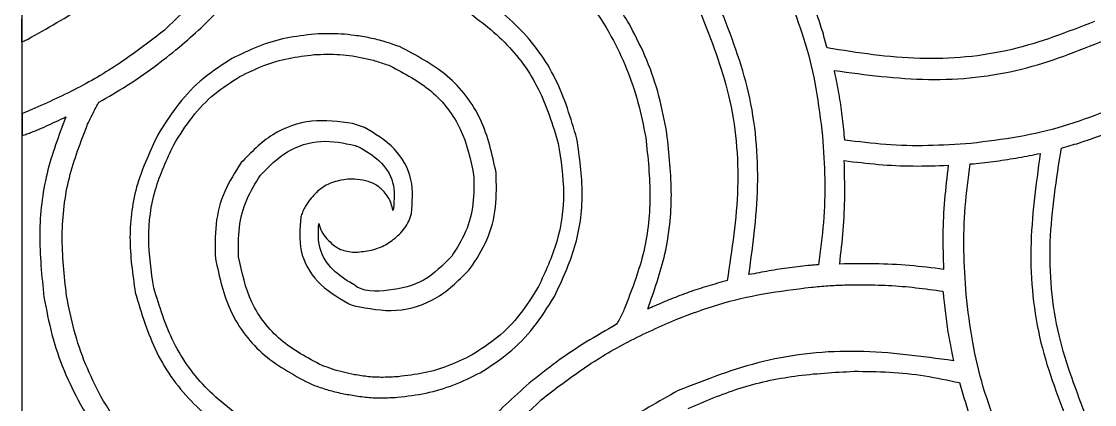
# Model space of a CAD drawing. Extents: x 0 to 371, y 0 to 260.
# Drawn here: x 0 to 42.89, y 122.5 to 137.79 of the extents above; entities that cross this region are included whole.
import ezdxf

# ---------------------------------------------------------------- set-up
doc = ezdxf.new("R2010")
doc.units = 0
doc.layers.add('Layer_1', color=7, linetype='CONTINUOUS')

msp = doc.modelspace()

# ---------------------------------------------------------------- linework, layer by layer
at = {"layer": 'Layer_1', "color": 7}
for points in [[(0.02646, 259.95312), (370.443122, 259.95312), (370.443122, 0.661457), (0.02646, 0.661457)], [(40.719478, 132.529585)], [(32.887914, 132.238647)], [(33.55609, 127.285978)], [(33.268253, 123.829858)]]:
    msp.add_lwpolyline(points, close=True, dxfattribs=at)
for points in [[(0, 137.900833), (0, 136.974792)], [(0.026355, 134.117085), (0.026355, 133.24427)], [(13.705623, 133.561563), (13.229167, 133.72021)], [(37.914998, 132.106355), (38.047289, 132.106355)], [(13.308748, 131.498123), (13.044165, 131.498123)], [(13.229167, 128.587706), (13.44104, 128.587706)]]:
    msp.add_lwpolyline(points, dxfattribs=at)
for points, knots in [([(12.091252, 147.664061), (11.60922, 146.303561), (10.676093, 143.669871), (8.540562, 140.150896), (6.638346, 138.333514), (5.714896, 137.451248)], [0, 0, 0, 0, 4.325799, 8.373986, 12.193383, 12.193383, 12.193383, 12.193383]), ([(13.229167, 143.536665), (14.077896, 143.431331), (15.767251, 143.221668), (18.166521, 142.336709), (20.110385, 141.182169), (21.596152, 139.894189), (22.697696, 138.617826), (23.561149, 137.278919), (24.208637, 135.918362), (24.67389, 134.568615), (24.857875, 133.634516), (24.950415, 133.164688)], [0, 0, 0, 0, 2.558738, 5.093047, 7.606855, 9.301103, 10.970521, 12.648398, 14.06427, 15.482513, 16.917727, 16.917727, 16.917727, 16.917727]), ([(0.238228, 137.080728), (1.02577, 137.519708), (2.589075, 138.391102), (4.660909, 140.089335), (5.790516, 141.439224), (6.35, 142.107811)], [0, 0, 0, 0, 2.701851, 5.363294, 7.97507, 7.97507, 7.97507, 7.97507]), ([(24.341666, 137.609895), (24.030328, 138.122453), (23.408767, 139.145734), (22.215219, 140.507969), (21.28853, 141.272986), (20.822501, 141.65771)], [0, 0, 0, 0, 1.796894, 3.587356, 5.398686, 5.398686, 5.398686, 5.398686]), ([(6.29729, 136.762919), (6.594755, 137.019778), (7.195501, 137.538516), (8.033062, 138.399498), (8.550442, 139.018269), (8.810832, 139.329686)], [0, 0, 0, 0, 1.178672, 2.380383, 3.597987, 3.597987, 3.597987, 3.597987]), ([(22.198645, 133.111978), (21.956576, 133.929096), (21.474236, 135.55726), (19.93422, 137.673935), (18.539508, 138.667667), (17.83302, 139.17104)], [0, 0, 0, 0, 2.544261, 5.069616, 7.661989, 7.661989, 7.661989, 7.661989]), ([(29.077811, 127.68802), (29.244269, 128.939816), (29.575975, 131.434313), (29.177622, 135.173335), (28.274454, 137.451288), (27.83396, 138.562292)], [0, 0, 0, 0, 3.781902, 7.536326, 11.11076, 11.11076, 11.11076, 11.11076]), ([(30.744377, 138.588647), (30.950145, 138.03421), (31.369639, 136.903894), (31.788337, 135.100345), (31.938097, 133.854302), (32.014583, 133.217915)], [0, 0, 0, 0, 1.772931, 3.614432, 5.536675, 5.536675, 5.536675, 5.536675]), ([(32.199585, 136.736563), (32.134345, 136.981685), (32.003784, 137.472231), (31.758509, 138.197883), (31.559349, 138.669148), (31.459061, 138.906456)], [0, 0, 0, 0, 0.760862, 1.522661, 2.295369, 2.295369, 2.295369, 2.295369]), ([(17.4625, 138.456355), (18.104229, 137.992684), (19.37164, 137.076936), (20.777836, 135.149524), (21.230692, 133.668538), (21.457605, 132.92646)], [0, 0, 0, 0, 2.366487, 4.673792, 6.990994, 6.990994, 6.990994, 6.990994]), ([(27.146146, 138.139061), (27.568931, 137.053406), (28.440798, 134.814564), (28.77566, 131.132415), (28.395374, 128.680561), (28.20448, 127.449792)], [0, 0, 0, 0, 3.483767, 7.18423, 10.91404, 10.91404, 10.91404, 10.91404]), ([(42.888855, 137.794897), (41.799251, 137.372211), (39.557781, 136.502688), (35.876465, 136.164886), (33.42844, 136.545502), (32.199585, 136.736563)], [0, 0, 0, 0, 3.494909, 7.189522, 10.913489, 10.913489, 10.913489, 10.913489]), ([(5.714896, 137.451248), (5.164048, 137.025801), (4.058031, 136.17157), (2.239374, 135.085819), (0.94444, 134.512402), (0.290938, 134.223022)], [0, 0, 0, 0, 2.086959, 4.190287, 6.333192, 6.333192, 6.333192, 6.333192]), ([(11.721248, 137.292085), (11.337386, 137.248362), (10.571245, 137.161097), (9.455729, 136.824003), (8.762192, 136.484036), (8.413957, 136.313333)], [0, 0, 0, 0, 1.157449, 2.310129, 3.4726, 3.4726, 3.4726, 3.4726]), ([(13.308748, 137.239375), (13.132597, 137.260657), (12.781175, 137.303116), (12.250204, 137.312922), (11.897573, 137.299031), (11.721248, 137.292085)], [0, 0, 0, 0, 0.531999, 1.061341, 1.590741, 1.590741, 1.590741, 1.590741]), ([(25.796875, 133.323335), (25.701762, 133.821738), (25.512001, 134.816118), (25.029994, 136.260835), (24.571045, 137.160334), (24.341666, 137.609895)], [0, 0, 0, 0, 1.521336, 3.035266, 4.547924, 4.547924, 4.547924, 4.547924]), ([(0, 136.974792), (0.026709, 136.985377), (0.080893, 137.006853), (0.157335, 137.048666), (0.21152, 137.070142), (0.238228, 137.080728)], [0, 0, 0, 0, 0.086119, 0.174712, 0.260831, 0.260831, 0.260831, 0.260831]), ([(15.107605, 136.78979), (14.91782, 136.85705), (14.533061, 136.99341), (13.931319, 137.145555), (13.517751, 137.207879), (13.308748, 137.239375)], [0, 0, 0, 0, 0.603874, 1.224263, 1.858107, 1.858107, 1.858107, 1.858107]), ([(32.491039, 135.836877), (33.741892, 135.668881), (36.229942, 135.334724), (39.953857, 135.712258), (42.213618, 136.615371), (43.312085, 137.054373)], [0, 0, 0, 0, 3.780506, 7.519738, 11.056676, 11.056676, 11.056676, 11.056676]), ([(3.095418, 134.567186), (3.470898, 134.785768), (4.220513, 135.222147), (5.291634, 135.954439), (5.963172, 136.49431), (6.29729, 136.762919)], [0, 0, 0, 0, 1.303173, 2.601681, 3.887479, 3.887479, 3.887479, 3.887479]), ([(8.73125, 135.599165), (9.044186, 135.75235), (9.666851, 136.057152), (10.66803, 136.350495), (11.352416, 136.431503), (11.694377, 136.47198)], [0, 0, 0, 0, 1.044084, 2.077469, 3.109449, 3.109449, 3.109449, 3.109449]), ([(11.694377, 136.47198), (11.868101, 136.478932), (12.21163, 136.49268), (12.725134, 136.483302), (13.061501, 136.44057), (13.229167, 136.41927)], [0, 0, 0, 0, 0.521618, 1.031467, 1.538184, 1.538184, 1.538184, 1.538184]), ([(13.229167, 136.41927), (13.403096, 136.389453), (13.747821, 136.330357), (14.252442, 136.198102), (14.576225, 136.080715), (14.737085, 136.022395)], [0, 0, 0, 0, 0.529261, 1.048989, 1.562136, 1.562136, 1.562136, 1.562136]), ([(18.970418, 131.762706), (18.813975, 132.48695), (18.502804, 133.9275), (17.099707, 135.758984), (15.778244, 136.44277), (15.107605, 136.78979)], [0, 0, 0, 0, 2.205182, 4.386198, 6.633616, 6.633616, 6.633616, 6.633616]), ([(8.413957, 136.313333), (8.025575, 136.064538), (7.234956, 135.558073), (6.230766, 134.514919), (5.713755, 133.690637), (5.450313, 133.270625)], [0, 0, 0, 0, 1.380479, 2.810202, 4.295597, 4.295597, 4.295597, 4.295597]), ([(14.737085, 136.022395), (15.313211, 135.71942), (16.450211, 135.121491), (17.672976, 133.55112), (17.938308, 132.306646), (18.071248, 131.683125)], [0, 0, 0, 0, 1.939421, 3.827497, 5.723386, 5.723386, 5.723386, 5.723386]), ([(6.085417, 132.87375), (6.320793, 133.25158), (6.782074, 133.992033), (7.678269, 134.927641), (8.385075, 135.378397), (8.73125, 135.599165)], [0, 0, 0, 0, 1.333712, 2.613745, 3.842465, 3.842465, 3.842465, 3.842465]), ([(32.887914, 133.270625), (32.857945, 133.56127), (32.798247, 134.140218), (32.667446, 134.996971), (32.549454, 135.558753), (32.491039, 135.836877)], [0, 0, 0, 0, 0.876497, 1.745927, 2.598393, 2.598393, 2.598393, 2.598393]), ([(2.645833, 133.693855), (2.691808, 133.791243), (2.784511, 133.987614), (2.937532, 134.277236), (3.042644, 134.470269), (3.095418, 134.567186)], [0, 0, 0, 0, 0.323045, 0.65138, 0.982455, 0.982455, 0.982455, 0.982455]), ([(0.290938, 134.223022), (0.262066, 134.21222), (0.201927, 134.18972), (0.115366, 134.150387), (0.055227, 134.127887), (0.026355, 134.117085)], [0, 0, 0, 0, 0.092457, 0.192584, 0.28504, 0.28504, 0.28504, 0.28504]), ([(0.608748, 133.455627), (0.739169, 133.510142), (0.999805, 133.619085), (1.38493, 133.801826), (1.642517, 133.92343), (1.772502, 133.984794)], [0, 0, 0, 0, 0.424005, 0.847344, 1.278585, 1.278585, 1.278585, 1.278585]), ([(1.772502, 133.984794), (1.491335, 133.24045), (0.923189, 131.736373), (0.641468, 129.275296), (0.812466, 127.628372), (0.899687, 126.788333)], [0, 0, 0, 0, 2.380763, 4.810745, 7.340574, 7.340574, 7.340574, 7.340574]), ([(13.229167, 133.72021), (12.685506, 133.793107), (11.592227, 133.939699), (9.953538, 133.370246), (9.176077, 132.565474), (8.78396, 132.159581)], [0, 0, 0, 0, 1.631156, 3.280192, 4.958216, 4.958216, 4.958216, 4.958216]), ([(43.312085, 134.196667), (42.757648, 133.990899), (41.627332, 133.571404), (39.823783, 133.152706), (38.57774, 133.002946), (37.941353, 132.92646)], [0, 0, 0, 0, 1.772931, 3.614432, 5.536675, 5.536675, 5.536675, 5.536675]), ([(41.565938, 132.741458), (41.799654, 132.806173), (42.262738, 132.9344), (42.940295, 133.170972), (43.517692, 133.391394), (44.000043, 133.59361), (44.38759, 133.771263), (44.641527, 133.896442), (44.767293, 133.958438)], [0, 0, 0, 0, 0.727343, 1.441154, 2.15188, 2.581299, 3.009977, 3.430616, 3.430616, 3.430616, 3.430616]), ([(0.026355, 133.24427), (0.090597, 133.26391), (0.222077, 133.304106), (0.416079, 133.375581), (0.544875, 133.42909), (0.608748, 133.455627)], [0, 0, 0, 0, 0.201501, 0.412402, 0.619897, 0.619897, 0.619897, 0.619897]), ([(1.799373, 126.841044), (1.712102, 127.645431), (1.541377, 129.219032), (1.815908, 131.566482), (2.371641, 132.991009), (2.645833, 133.693855)], [0, 0, 0, 0, 2.423407, 4.740849, 6.997814, 6.997814, 6.997814, 6.997814]), ([(15.584062, 130.12198), (15.624207, 130.579984), (15.705481, 131.507213), (14.966599, 132.820973), (14.134358, 133.309761), (13.705623, 133.561563)], [0, 0, 0, 0, 1.356337, 2.745907, 4.222353, 4.222353, 4.222353, 4.222353]), ([(5.450313, 133.270625), (5.146552, 132.626705), (4.535284, 131.330927), (4.233818, 129.146123), (4.444164, 127.703491), (4.550627, 126.973335)], [0, 0, 0, 0, 2.127754, 4.281735, 6.489169, 6.489169, 6.489169, 6.489169]), ([(9.551355, 131.65677), (9.887753, 131.999147), (10.555105, 132.678358), (11.965168, 133.130511), (12.881912, 132.941053), (13.335103, 132.847395)], [0, 0, 0, 0, 1.427192, 2.831279, 4.203983, 4.203983, 4.203983, 4.203983]), ([(21.298958, 126.814688), (21.60272, 127.458609), (22.213987, 128.754386), (22.515454, 130.93919), (22.305107, 132.381822), (22.198645, 133.111978)], [0, 0, 0, 0, 2.127754, 4.281735, 6.489169, 6.489169, 6.489169, 6.489169]), ([(24.950415, 133.164688), (25.037571, 132.366521), (25.208469, 130.801468), (24.932486, 128.463142), (24.37758, 127.041224), (24.103438, 126.338748)], [0, 0, 0, 0, 2.404717, 4.715186, 6.971166, 6.971166, 6.971166, 6.971166]), ([(25.02948, 126.311877), (25.287677, 127.039358), (25.810395, 128.512134), (26.059957, 130.905579), (25.88568, 132.507208), (25.796875, 133.323335)], [0, 0, 0, 0, 2.310336, 4.677247, 7.136435, 7.136435, 7.136435, 7.136435]), ([(32.014583, 133.217915), (32.053357, 132.643371), (32.130741, 131.496712), (32.079154, 129.777835), (31.930064, 128.6471), (31.855936, 128.084895)], [0, 0, 0, 0, 1.726973, 3.446647, 5.14719, 5.14719, 5.14719, 5.14719]), ([(32.914269, 133.058752), (32.907196, 133.082768), (32.893789, 133.128289), (32.887796, 133.199908), (32.887874, 133.246443), (32.887914, 133.270625)], [0, 0, 0, 0, 0.074913, 0.141994, 0.21457, 0.21457, 0.21457, 0.21457]), ([(37.941353, 132.92646), (37.370083, 132.887648), (36.237886, 132.810727), (34.55509, 132.855385), (33.455695, 132.991646), (32.914269, 133.058752)], [0, 0, 0, 0, 1.717209, 3.403332, 5.039459, 5.039459, 5.039459, 5.039459]), ([(5.291667, 127.158853), (5.190457, 127.819172), (4.990305, 129.12502), (5.262215, 131.107553), (5.811834, 132.286772), (6.085417, 132.87375)], [0, 0, 0, 0, 1.997914, 3.95108, 5.886882, 5.886882, 5.886882, 5.886882]), ([(13.335103, 132.847395), (13.346233, 132.840122), (13.370901, 132.824001), (13.418493, 132.814843), (13.450333, 132.801382), (13.467395, 132.794169)], [0, 0, 0, 0, 0.039542, 0.087642, 0.143182, 0.143182, 0.143182, 0.143182]), ([(13.467395, 132.794169), (13.758675, 132.628941), (14.345906, 132.295838), (14.953015, 131.386489), (14.897453, 130.687209), (14.869377, 130.333853)], [0, 0, 0, 0, 1.000364, 2.016766, 3.055005, 3.055005, 3.055005, 3.055005]), ([(21.457605, 132.92646), (21.558814, 132.266141), (21.758966, 130.960294), (21.487056, 128.977761), (20.937437, 127.798541), (20.663855, 127.211563)], [0, 0, 0, 0, 1.997914, 3.95108, 5.886882, 5.886882, 5.886882, 5.886882]), ([(38.047289, 132.106355), (38.352892, 132.143293), (38.957469, 132.216366), (39.849682, 132.352414), (40.432143, 132.471057), (40.719478, 132.529585)], [0, 0, 0, 0, 0.92348, 1.826927, 2.706521, 2.706521, 2.706521, 2.706521]), ([(40.719478, 132.529585), (40.54438, 131.267463), (40.195662, 128.75386), (40.569356, 124.985767), (41.471288, 122.692154), (41.910103, 121.576248)], [0, 0, 0, 0, 3.81644, 7.600698, 11.186376, 11.186376, 11.186376, 11.186376]), ([(42.597916, 121.919897), (42.16989, 123.022584), (41.288582, 125.293021), (40.968389, 129.023116), (41.366373, 131.499637), (41.565938, 132.741458)], [0, 0, 0, 0, 3.536436, 7.28153, 11.048228, 11.048228, 11.048228, 11.048228]), ([(8.78396, 132.159581), (8.541955, 131.785822), (8.055124, 131.033944), (7.713546, 129.696172), (7.739395, 128.785025), (7.752498, 128.323123)], [0, 0, 0, 0, 1.329544, 2.674592, 4.057536, 4.057536, 4.057536, 4.057536]), ([(32.702396, 128.11125), (32.755446, 128.563457), (32.861992, 129.471678), (32.919395, 130.850779), (32.898449, 131.774196), (32.887914, 132.238647)], [0, 0, 0, 0, 1.365589, 2.742677, 4.136221, 4.136221, 4.136221, 4.136221]), ([(32.887914, 132.238647), (33.342371, 132.184032), (34.25692, 132.074126), (35.645007, 132.005701), (36.574942, 132.037623), (37.041666, 132.053645)], [0, 0, 0, 0, 1.372992, 2.763011, 4.163579, 4.163579, 4.163579, 4.163579]), ([(37.755835, 126.89427), (37.717092, 127.477613), (37.639769, 128.641859), (37.691694, 130.386967), (37.840838, 131.535343), (37.914998, 132.106355)], [0, 0, 0, 0, 1.75331, 3.499289, 5.226055, 5.226055, 5.226055, 5.226055]), ([(18.071248, 131.683125), (18.080676, 131.29122), (18.099268, 130.518438), (17.810174, 129.38512), (17.401124, 128.74603), (17.197916, 128.428544)], [0, 0, 0, 0, 1.173339, 2.313662, 3.43938, 3.43938, 3.43938, 3.43938]), ([(17.938956, 127.926248), (18.180961, 128.300008), (18.667792, 129.051885), (19.00937, 130.389657), (18.983522, 131.300804), (18.970418, 131.762706)], [0, 0, 0, 0, 1.329544, 2.674592, 4.057536, 4.057536, 4.057536, 4.057536]), ([(37.041666, 132.053645), (36.987119, 131.595218), (36.878043, 130.678505), (36.808566, 129.290346), (36.840592, 128.364192), (36.856664, 127.899377)], [0, 0, 0, 0, 1.384816, 2.769211, 4.164034, 4.164034, 4.164034, 4.164034]), ([(8.67854, 128.402188), (8.670743, 128.794355), (8.65536, 129.568092), (8.953934, 130.696098), (9.353503, 131.338618), (9.551355, 131.65677)], [0, 0, 0, 0, 1.173483, 2.315256, 3.435152, 3.435152, 3.435152, 3.435152]), ([(13.044165, 131.498123), (12.824435, 131.462669), (12.39422, 131.393253), (11.817635, 131.056938), (11.559219, 130.715978), (11.429793, 130.54521)], [0, 0, 0, 0, 0.664336, 1.300724, 1.939261, 1.939261, 1.939261, 1.939261]), ([(14.499373, 130.995311), (14.392261, 131.096148), (14.177674, 131.29816), (13.751562, 131.450952), (13.457456, 131.482282), (13.308748, 131.498123)], [0, 0, 0, 0, 0.437287, 0.876048, 1.324793, 1.324793, 1.324793, 1.324793]), ([(14.843021, 130.254272), (14.822394, 130.346647), (14.782151, 130.526869), (14.667619, 130.780755), (14.555687, 130.923498), (14.499373, 130.995311)], [0, 0, 0, 0, 0.283586, 0.553275, 0.82633, 0.82633, 0.82633, 0.82633]), ([(11.429793, 130.54521), (11.394203, 130.487975), (11.321274, 130.370693), (11.230729, 130.185187), (11.186728, 130.053897), (11.16521, 129.989688)], [0, 0, 0, 0, 0.202151, 0.414237, 0.617239, 0.617239, 0.617239, 0.617239]), ([(11.16521, 129.989688), (11.125103, 129.531675), (11.043904, 128.604387), (11.783095, 127.290712), (12.6154, 126.801912), (13.044165, 126.550105)], [0, 0, 0, 0, 1.356338, 2.746027, 4.222582, 4.222582, 4.222582, 4.222582]), ([(14.869377, 130.333853), (14.867638, 130.32482), (14.86403, 130.306075), (14.848368, 130.28205), (14.84476, 130.263305), (14.843021, 130.254272)], [0, 0, 0, 0, 0.027378, 0.056812, 0.08419, 0.08419, 0.08419, 0.08419]), ([(15.107605, 129.301875), (15.181162, 129.382072), (15.325673, 129.539626), (15.490384, 129.817879), (15.55269, 130.02014), (15.584062, 130.12198)], [0, 0, 0, 0, 0.326004, 0.640468, 0.959374, 0.959374, 0.959374, 0.959374]), ([(13.229167, 127.3175), (12.955114, 127.488732), (12.401215, 127.834818), (11.830814, 128.712698), (11.863481, 129.386536), (11.879895, 129.725105)], [0, 0, 0, 0, 0.966042, 1.952507, 2.948683, 2.948683, 2.948683, 2.948683]), ([(11.879895, 129.725105), (11.916688, 129.613977), (11.990303, 129.391637), (12.201674, 129.107931), (12.375443, 128.954747), (12.461771, 128.878645)], [0, 0, 0, 0, 0.349322, 0.698905, 1.04404, 1.04404, 1.04404, 1.04404]), ([(13.44104, 128.587706), (13.645496, 128.610861), (14.055881, 128.657339), (14.640942, 128.892867), (14.952467, 129.165904), (15.107605, 129.301875)], [0, 0, 0, 0, 0.616138, 1.236716, 1.852341, 1.852341, 1.852341, 1.852341]), ([(12.461771, 128.878645), (12.535537, 128.823869), (12.683017, 128.714354), (12.950028, 128.623638), (13.134912, 128.599839), (13.229167, 128.587706)], [0, 0, 0, 0, 0.27424, 0.548292, 0.833302, 0.833302, 0.833302, 0.833302]), ([(7.752498, 128.323123), (7.910904, 127.598619), (8.226117, 126.15692), (9.633397, 124.332176), (10.949433, 123.644158), (11.615312, 123.29604)], [0, 0, 0, 0, 2.206856, 4.391448, 6.628866, 6.628866, 6.628866, 6.628866]), ([(12.012187, 124.062919), (11.436094, 124.365888), (10.299173, 124.963799), (9.076686, 126.534257), (8.811441, 127.778676), (8.67854, 128.402188)], [0, 0, 0, 0, 1.939308, 3.827231, 5.723082, 5.723082, 5.723082, 5.723082]), ([(17.197916, 128.428544), (16.843295, 128.065837), (16.140327, 127.34684), (14.732508, 127.03195), (13.627368, 126.978914), (13.271003, 127.300943), (13.254317, 127.312729), (13.237888, 127.315846), (13.229167, 127.3175)], [0, 0, 0, 0, 1.479968, 2.933756, 4.343002, 4.353361, 4.376626, 4.402953, 4.402953, 4.402953, 4.402953]), ([(13.308748, 126.444169), (13.866618, 126.335867), (14.990339, 126.117714), (16.711456, 126.676654), (17.526773, 127.506646), (17.938956, 127.926248)], [0, 0, 0, 0, 1.68633, 3.396788, 5.145645, 5.145645, 5.145645, 5.145645]), ([(31.538127, 128.05854), (31.258594, 128.028745), (30.704055, 127.969639), (29.883813, 127.842591), (29.345016, 127.739263), (29.077811, 127.68802)], [0, 0, 0, 0, 0.843256, 1.67286, 2.489061, 2.489061, 2.489061, 2.489061]), ([(31.855936, 128.084895), (31.820573, 128.083259), (31.749644, 128.079977), (31.644419, 128.063457), (31.57349, 128.060176), (31.538127, 128.05854)], [0, 0, 0, 0, 0.106134, 0.212873, 0.319007, 0.319007, 0.319007, 0.319007]), ([(36.856664, 127.899377), (36.40213, 127.954085), (35.487309, 128.064194), (34.099607, 128.137807), (33.169225, 128.120123), (32.702396, 128.11125)], [0, 0, 0, 0, 1.373242, 2.763861, 4.164307, 4.164307, 4.164307, 4.164307]), ([(28.20448, 127.449792), (27.944895, 127.377882), (27.43254, 127.235951), (26.681024, 126.991588), (26.196071, 126.80253), (25.955521, 126.708752)], [0, 0, 0, 0, 0.808048, 1.594884, 2.369315, 2.369315, 2.369315, 2.369315]), ([(4.550627, 126.973335), (4.792689, 126.156256), (5.275008, 124.528194), (6.815104, 122.411746), (8.20977, 121.41812), (8.916252, 120.91479)], [0, 0, 0, 0, 2.544135, 5.069289, 7.661578, 7.661578, 7.661578, 7.661578]), ([(9.286771, 121.628958), (8.644403, 122.08803), (7.372477, 122.997017), (5.971915, 124.931037), (5.518763, 126.415111), (5.291667, 127.158853)], [0, 0, 0, 0, 2.359118, 4.671187, 6.993908, 6.993908, 6.993908, 6.993908]), ([(20.663855, 127.211563), (20.428485, 126.83377), (19.96723, 126.093409), (19.070955, 125.158047), (18.36419, 124.707392), (18.018021, 124.486665)], [0, 0, 0, 0, 1.333601, 2.613455, 3.8421, 3.8421, 3.8421, 3.8421]), ([(26.19375, 125.915002), (26.74823, 126.120772), (27.878672, 126.540284), (29.6824, 126.958948), (30.928567, 127.108719), (31.564998, 127.185208)], [0, 0, 0, 0, 1.773057, 3.6148, 5.537175, 5.537175, 5.537175, 5.537175]), ([(31.564998, 127.185208), (31.786389, 127.20587), (32.228396, 127.247122), (32.89267, 127.280129), (33.335161, 127.28403), (33.55609, 127.285978)], [0, 0, 0, 0, 0.667009, 1.331685, 1.99446, 1.99446, 1.99446, 1.99446]), ([(33.55609, 127.285978), (33.922985, 127.279516), (34.655124, 127.266623), (35.748022, 127.177619), (36.469792, 127.076832), (36.829793, 127.026562)], [0, 0, 0, 0, 1.100668, 2.196389, 3.286756, 3.286756, 3.286756, 3.286756]), ([(36.829793, 127.026562), (36.831468, 127.000013), (36.834833, 126.946662), (36.851625, 126.868233), (36.85499, 126.814882), (36.856664, 126.788333)], [0, 0, 0, 0, 0.079707, 0.160178, 0.239885, 0.239885, 0.239885, 0.239885]), ([(0.899687, 126.788333), (0.994795, 126.289973), (1.184541, 125.295714), (1.666595, 123.851184), (2.12552, 122.951806), (2.354895, 122.50229)], [0, 0, 0, 0, 1.521205, 3.0349, 4.547437, 4.547437, 4.547437, 4.547437]), ([(3.175, 122.819583), (2.961896, 123.246968), (2.537728, 124.097646), (2.079577, 125.450326), (1.892772, 126.377481), (1.799373, 126.841044)], [0, 0, 0, 0, 1.431634, 2.849563, 4.267398, 4.267398, 4.267398, 4.267398]), ([(13.044165, 126.550105), (13.07247, 126.534091), (13.129271, 126.501956), (13.220164, 126.472239), (13.280011, 126.453275), (13.308748, 126.444169)], [0, 0, 0, 0, 0.097318, 0.195289, 0.285792, 0.285792, 0.285792, 0.285792]), ([(18.335831, 123.77198), (18.724176, 124.02077), (19.514701, 124.527213), (20.518638, 125.570445), (21.035555, 126.394684), (21.298958, 126.814688)], [0, 0, 0, 0, 1.380369, 2.809918, 4.295238, 4.295238, 4.295238, 4.295238]), ([(25.955521, 126.708752), (25.849978, 126.664744), (25.640559, 126.577423), (25.331218, 126.446612), (25.128965, 126.3563), (25.02948, 126.311877)], [0, 0, 0, 0, 0.343054, 0.680691, 1.007541, 1.007541, 1.007541, 1.007541]), ([(36.856664, 126.788333), (36.886523, 126.499946), (36.945801, 125.927422), (37.077784, 125.07963), (37.19521, 124.524292), (37.253539, 124.248437)], [0, 0, 0, 0, 0.869707, 1.726597, 2.572364, 2.572364, 2.572364, 2.572364]), ([(39.026041, 121.523022), (38.820271, 122.077503), (38.400759, 123.207944), (37.982096, 125.011672), (37.832325, 126.257839), (37.755835, 126.89427)], [0, 0, 0, 0, 1.773057, 3.6148, 5.537175, 5.537175, 5.537175, 5.537175]), ([(24.103438, 126.338748), (24.073322, 126.26759), (24.01209, 126.122907), (23.896835, 125.915807), (23.823042, 125.774366), (23.786145, 125.703645)], [0, 0, 0, 0, 0.231633, 0.470968, 0.710305, 0.710305, 0.710305, 0.710305]), ([(23.786145, 125.703645), (23.375897, 125.469251), (22.558435, 125.002195), (21.383047, 124.226389), (20.655488, 123.640423), (20.293335, 123.34875)], [0, 0, 0, 0, 1.417395, 2.824311, 4.218699, 4.218699, 4.218699, 4.218699]), ([(20.769791, 122.687292), (21.320635, 123.112704), (22.426629, 123.966856), (24.245355, 125.052319), (25.540255, 125.625657), (26.19375, 125.915002)], [0, 0, 0, 0, 2.086879, 4.19008, 6.332929, 6.332929, 6.332929, 6.332929]), ([(18.018021, 124.486665), (17.707059, 124.33349), (17.08842, 124.028758), (16.087556, 123.732864), (15.400863, 123.653379), (15.054895, 123.613333)], [0, 0, 0, 0, 1.03879, 2.066605, 3.11024, 3.11024, 3.11024, 3.11024]), ([(37.253539, 124.248437), (35.982871, 124.42348), (33.45406, 124.771841), (29.668008, 124.400291), (27.365097, 123.49672), (26.24646, 123.057812)], [0, 0, 0, 0, 3.84201, 7.646151, 11.23945, 11.23945, 11.23945, 11.23945]), ([(13.308748, 123.692915), (13.160898, 123.722689), (12.866562, 123.781964), (12.434556, 123.910083), (12.153142, 124.011913), (12.012187, 124.062919)], [0, 0, 0, 0, 0.452269, 0.900367, 1.350055, 1.350055, 1.350055, 1.350055]), ([(15.054895, 123.613333), (14.855112, 123.600966), (14.461416, 123.576594), (13.876027, 123.602041), (13.496452, 123.662846), (13.308748, 123.692915)], [0, 0, 0, 0, 0.600276, 1.182916, 1.752895, 1.752895, 1.752895, 1.752895]), ([(15.02854, 122.793228), (15.412402, 122.836951), (16.178543, 122.924216), (17.294059, 123.26131), (17.987596, 123.601278), (18.335831, 123.77198)], [0, 0, 0, 0, 1.157449, 2.310129, 3.4726, 3.4726, 3.4726, 3.4726]), ([(26.643335, 122.343127), (27.313955, 122.630169), (28.688615, 123.218559), (30.932812, 123.701973), (32.482497, 123.786831), (33.268253, 123.829858)], [0, 0, 0, 0, 2.184858, 4.4786, 6.83788, 6.83788, 6.83788, 6.83788]), ([(33.268253, 123.829858), (33.744088, 123.825603), (34.694152, 123.817107), (36.10872, 123.66823), (37.031984, 123.472479), (37.491251, 123.375105)], [0, 0, 0, 0, 1.427129, 2.849442, 4.257254, 4.257254, 4.257254, 4.257254]), ([(11.615312, 123.29604), (11.787427, 123.235859), (12.136072, 123.113954), (12.674443, 122.967247), (13.044003, 122.903989), (13.229167, 122.872294)], [0, 0, 0, 0, 0.546956, 1.107937, 1.671255, 1.671255, 1.671255, 1.671255]), ([(20.293335, 123.34875), (19.979038, 123.069505), (19.347646, 122.508527), (18.455646, 121.595467), (17.918103, 120.931317), (17.647501, 120.59698)], [0, 0, 0, 0, 1.261157, 2.533544, 3.823379, 3.823379, 3.823379, 3.823379]), ([(37.491251, 123.375105), (37.56362, 123.128167), (37.708318, 122.634424), (37.94554, 121.901838), (38.119342, 121.419628), (38.205936, 121.179373)], [0, 0, 0, 0, 0.771955, 1.543494, 2.30961, 2.30961, 2.30961, 2.30961]), ([(6.455937, 119.035835), (6.018172, 119.393754), (5.149031, 120.104366), (4.044085, 121.385496), (3.465178, 122.340757), (3.175, 122.819583)], [0, 0, 0, 0, 1.694336, 3.363942, 5.041931, 5.041931, 5.041931, 5.041931]), ([(13.229167, 122.872294), (13.425407, 122.842295), (13.82022, 122.781942), (14.423193, 122.756248), (14.82611, 122.780862), (15.02854, 122.793228)], [0, 0, 0, 0, 0.595281, 1.197638, 1.805832, 1.805832, 1.805832, 1.805832]), ([(14.393437, 112.474478), (14.875468, 113.834979), (15.808596, 116.468668), (17.944126, 119.987644), (19.846342, 121.805026), (20.769791, 122.687292)], [0, 0, 0, 0, 4.325799, 8.373986, 12.193383, 12.193383, 12.193383, 12.193383]), ([(26.24646, 123.057812), (25.460609, 122.619032), (23.900535, 121.747964), (21.835031, 120.043965), (20.698792, 118.698638), (20.134688, 118.030728)], [0, 0, 0, 0, 2.696805, 5.353711, 7.973324, 7.973324, 7.973324, 7.973324]), ([(2.354895, 122.50229), (2.666201, 121.989701), (3.287696, 120.966362), (4.480905, 119.603808), (5.407544, 118.838717), (5.873543, 118.453958)], [0, 0, 0, 0, 1.796934, 3.587419, 5.398736, 5.398736, 5.398736, 5.398736])]:
    msp.add_open_spline(points, degree=3, knots=knots, dxfattribs=at)

doc.saveas('drawing.dxf')
